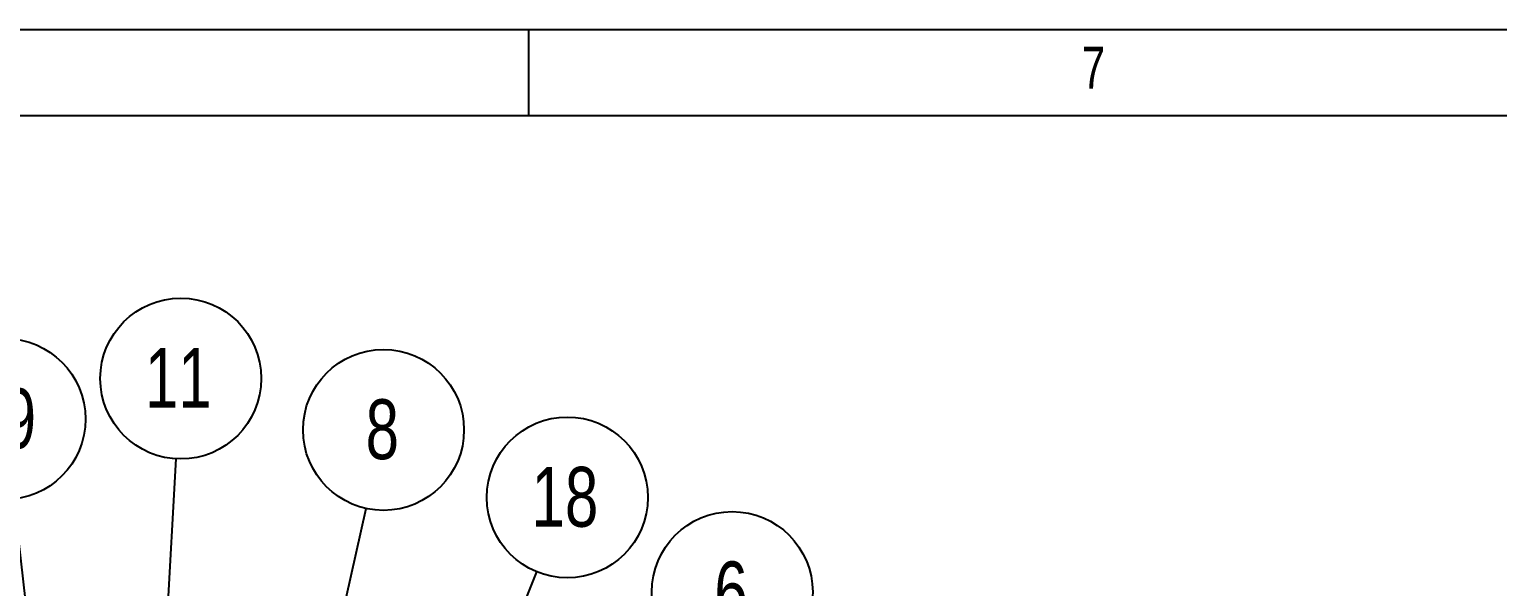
# Model space of a CAD drawing. Header units: inches. Extents: x 1 to 529, y 1 to 374.
# Drawn here: x 47.8 to 129.5, y 342.5 to 373.6 of the extents above; entities that cross this region are included whole.
import ezdxf

# ---------------------------------------------------------------- set-up
doc = ezdxf.new("R2010")
doc.units = ezdxf.units.IN
doc.header["$LTSCALE"] = 32
doc.header["$MEASUREMENT"] = 0
doc.layers.add('FORMAT', color=7, linetype='Continuous')
doc.styles.add('SLDTEXTSTYLE0', font='TXT', dxfattribs={"width": 0.75})
doc.dimstyles.new('SLDDIMSTYLE5', dxfattribs={"dimtxt": 0.18, "dimasz": 2.71875, "dimexe": 0, "dimexo": 0.0625, "dimgap": 0, "dimtad": 0, "dimtih": 1, "dimtoh": 1, "dimdec": 0, "dimrnd": 1e-09, "dimzin": 0, "dimdsep": 46, "dimtxsty": 'Standard', "dimsah": 1, "dimcen": 0.09, "dimadec": 0, "dimazin": 0, "dimtfac": 2.71875, "dimtdec": 0, "dimtofl": 0, "dimtmove": 0, "dimatfit": 3, "dimfxl": 0, "dimfrac": 2, "dimtolj": 1, "dimtzin": 0, "dimarcsym": 0})
doc.dimstyles.new('SLDDIMSTYLE6', dxfattribs={"dimtxt": 0.18, "dimasz": 0.836538, "dimexe": 0, "dimexo": 0.0625, "dimgap": 0, "dimtad": 0, "dimtih": 1, "dimtoh": 1, "dimdec": 0, "dimrnd": 1e-09, "dimzin": 0, "dimdsep": 46, "dimtxsty": 'Standard', "dimblk1": 'DOT', "dimblk2": 'DOT', "dimsah": 1, "dimcen": 0.09, "dimadec": 0, "dimazin": 0, "dimtfac": 0.836538, "dimtdec": 0, "dimtofl": 0, "dimtmove": 0, "dimatfit": 3, "dimldrblk": 'DOT', "dimfxl": 0, "dimfrac": 2, "dimtolj": 1, "dimtzin": 0, "dimarcsym": 0})

# ---------------------------------------------------------------- blocks, each defined once
blk = doc.blocks.new('SW_NOTE_0_43')
at = {"layer": 'FORMAT', "color": 0}
blk.add_circle((0.975, 4.374), 4.481, dxfattribs=at)
at = {"layer": 'FORMAT', "color": 0, "insert": (0.907, 6.078), "char_height": 3.333, "attachment_point": 2, "style": 'SLDTEXTSTYLE0'}
blk.add_mtext('8', dxfattribs=at)
blk = doc.blocks.new('SW_NOTE_0_44')
at = {"layer": 'FORMAT', "color": 0}
blk.add_circle((0.254, 4.474), 4.481, dxfattribs=at)
at = {"layer": 'FORMAT', "color": 0, "insert": (0.12, 6.178), "char_height": 3.3333, "attachment_point": 2, "style": 'SLDTEXTSTYLE0'}
blk.add_mtext('11', dxfattribs=at)
blk = doc.blocks.new('SW_NOTE_0_45')
at = {"layer": 'FORMAT', "color": 0}
blk.add_circle((1.691, 4.15), 4.481, dxfattribs=at)
at = {"layer": 'FORMAT', "color": 0, "insert": (1.557, 5.854), "char_height": 3.3333, "attachment_point": 2, "style": 'SLDTEXTSTYLE0'}
blk.add_mtext('18', dxfattribs=at)
blk = doc.blocks.new('SW_NOTE_0_47')
at = {"layer": 'FORMAT', "color": 0}
blk.add_circle((-0.507, 4.452), 4.481, dxfattribs=at)
at = {"layer": 'FORMAT', "color": 0, "insert": (-0.641, 6.156), "char_height": 3.3333, "attachment_point": 2, "style": 'SLDTEXTSTYLE0'}
blk.add_mtext('19', dxfattribs=at)
blk = doc.blocks.new('_Dot')
at = {"color": 0, "linetype": 'ByBlock', "lineweight": -2}
blk.add_line((-0.5, 0), (-1, 0), dxfattribs=at)
at = {"color": 0, "linetype": 'ByBlock', "const_width": 0.5}
blk.add_lwpolyline([(-0.25, 0, 1), (0.25, 0, 1)], format="xyb", close=True, dxfattribs=at)
blk = doc.blocks.new('SW_NOTE_0_48')
at = {"layer": 'FORMAT', "color": 0}
blk.add_circle((2.264, 3.867), 4.481, dxfattribs=at)
at = {"layer": 'FORMAT', "color": 0, "insert": (2.197, 5.571), "char_height": 3.333, "attachment_point": 2, "style": 'SLDTEXTSTYLE0'}
blk.add_mtext('6', dxfattribs=at)

msp = doc.modelspace()

# ---------------------------------------------------------------- linework, layer by layer
at = {"color": 7, "linetype": 'Continuous', "lineweight": 25}
for p, q in [((0.598, 373.575), (528.535, 373.575)), ((75.591, 368.775), (75.591, 373.575)), ((5.398, 368.775), (523.735, 368.775))]:
    msp.add_line(p, q, dxfattribs=at)

# ---------------------------------------------------------------- block references
at = {"layer": 'FORMAT'}
for name, p in [('SW_NOTE_0_44', (55.965, 349.652)), ('SW_NOTE_0_47', (46.942, 347.415)), ('SW_NOTE_0_43', (66.533, 346.892)), ('SW_NOTE_0_45', (76.052, 343.353)), ('SW_NOTE_0_48', (84.661, 338.367))]:
    msp.add_blockref(name, p, dxfattribs=at)

# ---------------------------------------------------------------- texts
at = {"color": 7, "linetype": 'Continuous', "lineweight": 0, "insert": (107.04, 372.608), "char_height": 2.333, "attachment_point": 2, "style": 'SLDTEXTSTYLE0'}
msp.add_mtext('7', dxfattribs=at)

# ---------------------------------------------------------------- leaders
at = {"layer": 'FORMAT'}
for points, dimstyle in [([(53.422, 304.924), (55.965, 349.652)], 'SLDDIMSTYLE5'), ([(50.357, 317.419), (46.942, 347.415)], 'SLDDIMSTYLE6'), ([(56.192, 300.481), (66.533, 346.892)], 'SLDDIMSTYLE5'), ([(59.009, 301.539), (76.052, 343.353)], 'SLDDIMSTYLE5')]:
    msp.add_leader(points, dimstyle=dimstyle, dxfattribs=at)

doc.saveas('drawing.dxf')
